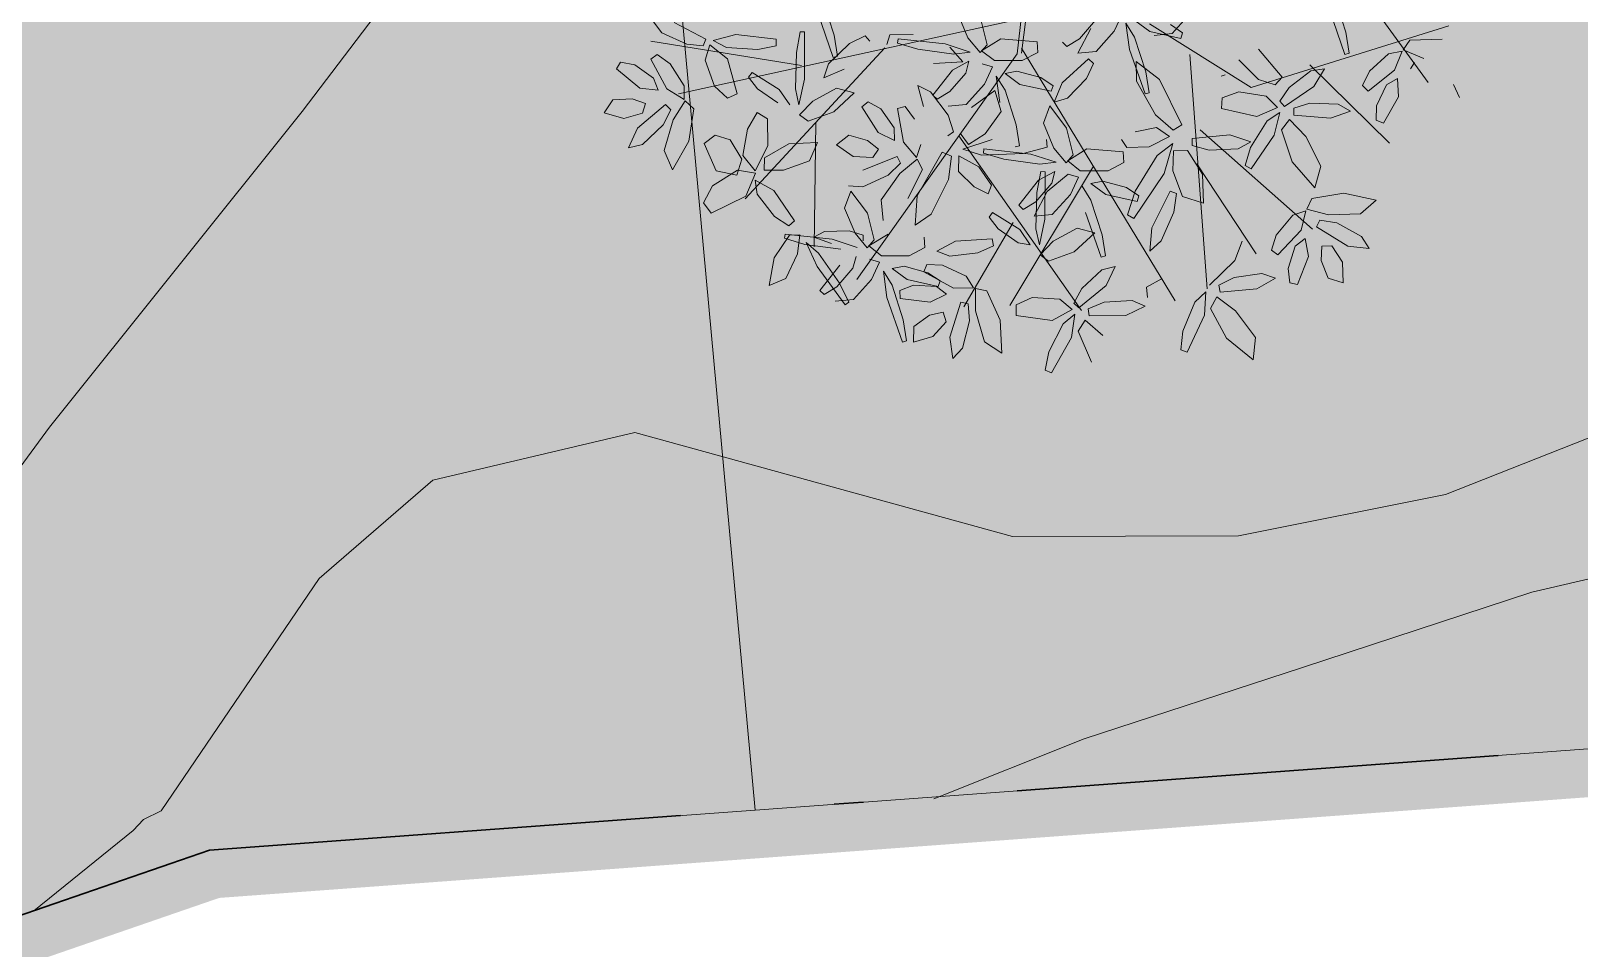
# Model space of a CAD drawing. Header units: inches. Extents: x 218980 to 233865, y 587194 to 599270.
# Drawn here: x 219124.48 to 219140.53, y 587355.34 to 587364.85 of the extents above; entities that cross this region are included whole.
import ezdxf

# ---------------------------------------------------------------- set-up
doc = ezdxf.new("R2010")
doc.units = ezdxf.units.IN
doc.header["$MEASUREMENT"] = 0
for name, pattern in [('01', [0]), ('DASHDOT2', [0.5, 0.25, -0.125, 0, -0.125]), ('State_Boundary_2', [13.5, 5, -1.6, 0.3, -1.6, 5])]:
    doc.linetypes.add(name, pattern=pattern)
doc.layers.get('0').update_dxf_attribs({"lineweight": 0})
for name, color, linetype, lineweight in [('Forest and Steep Slope', 66, '01', 0), ('Minor Contour', 250, 'Continuous', 0), ('Planning Boundary', 222, '01', 0), ('Proposed Urban Design', 250, 'Continuous', 0), ('Town Boundary', 220, 'DASHDOT2', 30)]:
    doc.layers.add(name, color=color, linetype=linetype, lineweight=lineweight)
doc.layers.add('Open Space Within Settlement Active', color=7, linetype='01', lineweight=0, true_color=0xb1d336)
doc.layers.add('Open Space Within Settlement Passive', color=7, linetype='01', lineweight=0, true_color=0xcbe279)

# ---------------------------------------------------------------- blocks, each defined once
blk = doc.blocks.new('tree2')
at = {"color": 44}
for p, q in [((325197.445, 3048392.685), (325197.28, 3048391.211)), ((325197.512, 3048392.651), (325197.323, 3048391.221)), ((325200.778, 3048391.963), (325201.54, 3048390.915)), ((325197.316, 3048391.574), (325193.768, 3048390.798)), ((325198.65, 3048391.525), (325199.705, 3048390.862)), ((325199.705, 3048390.862), (325201.753, 3048391.502)), ((325195.043, 3048391.09), (325193.481, 3048391.344)), ((325195.907, 3048391.274), (325194.459, 3048389.71)), ((325197.325, 3048391.271), (325198.919, 3048388.652)), ((325197.28, 3048391.211), (325195.617, 3048388.874)), ((325199.07, 3048391.205), (325199.248, 3048388.777)), ((325200.315, 3048391.099), (325201.138, 3048390.285)), ((325195.193, 3048390.502), (325195.173, 3048389.213)), ((325196.673, 3048390.363), (325197.946, 3048388.552)), ((325199.176, 3048390.423), (325200.342, 3048389.394)), ((325198.071, 3048390.047), (325197.204, 3048388.602)), ((325199.143, 3048390.073), (325199.757, 3048389.138)), ((325197.238, 3048389.465), (325196.727, 3048388.591))]:
    blk.add_line(p, q, dxfattribs=at)
at = {"color": 62}
for p, q in [((325195.381, 3048391.406), (325195.265, 3048391.765)), ((325195.211, 3048391.638), (325195.373, 3048391.176)), ((325196.661, 3048391.636), (325196.769, 3048391.377)), ((325196.968, 3048391.307), (325196.899, 3048391.582)), ((325193.596, 3048391.43), (325193.509, 3048391.544)), ((325194.127, 3048391.352), (325194.362, 3048391.413)), ((325194.362, 3048391.413), (325194.782, 3048391.366)), ((325195.03, 3048391.442), (325194.99, 3048391.225)), ((325195.075, 3048391.44), (325195.03, 3048391.442)), ((325195.074, 3048390.95), (325195.075, 3048391.44)), ((325195.416, 3048391.188), (325195.381, 3048391.406)), ((325194.266, 3048391.278), (325194.127, 3048391.352)), ((325194.59, 3048391.256), (325194.266, 3048391.278)), ((325194.78, 3048391.297), (325194.59, 3048391.256)), ((325194.782, 3048391.366), (325194.78, 3048391.297)), ((325195.541, 3048391.318), (325195.324, 3048391.107)), ((325196.769, 3048391.377), (325196.895, 3048391.225)), ((325196.895, 3048391.225), (325196.968, 3048391.307)), ((325196.911, 3048391.245), (325197.11, 3048391.367)), ((325193.124, 3048391.058), (325193.167, 3048391.127)), ((325193.167, 3048391.127), (325193.314, 3048391.099)), ((325194.99, 3048391.225), (325194.98, 3048390.848)), ((325195.324, 3048391.107), (325195.276, 3048390.965)), ((325195.373, 3048391.176), (325195.416, 3048391.188)), ((325194.813, 3048390.844), (325194.532, 3048391.02)), ((325195.017, 3048390.682), (325195.074, 3048390.95)), ((325194.98, 3048390.848), (325195.017, 3048390.682)), ((325192.997, 3048390.602), (325193.088, 3048390.736))]:
    blk.add_line(p, q, dxfattribs=at)
at = {"color": 66}
for p, q in [((325200.686, 3048391.437), (325200.571, 3048391.796)), ((325200.516, 3048391.668), (325200.678, 3048391.206)), ((325200.721, 3048391.219), (325200.686, 3048391.437)), ((325198.443, 3048391.258), (325198.605, 3048390.796)), ((325198.613, 3048391.027), (325198.497, 3048391.386)), ((325201.282, 3048391.253), (325201.35, 3048391.355)), ((325201.497, 3048391.165), (325201.282, 3048391.253)), ((325201.35, 3048391.355), (325201.686, 3048391.363)), ((325198.512, 3048391.133), (325198.754, 3048390.945)), ((325198.515, 3048390.929), (325198.512, 3048391.133)), ((325200.678, 3048391.206), (325200.721, 3048391.219)), ((325200.931, 3048391.032), (325201.13, 3048391.213)), ((325201.13, 3048391.213), (325201.27, 3048391.239)), ((325201.27, 3048391.239), (325201.192, 3048391.044)), ((325201.356, 3048391.058), (325201.4, 3048391.122)), ((325198.712, 3048390.58), (325198.515, 3048390.929)), ((325198.648, 3048390.809), (325198.613, 3048391.027)), ((325198.754, 3048390.945), (325198.985, 3048390.477)), ((325199.394, 3048390.981), (325199.437, 3048390.994)), ((325200.861, 3048390.883), (325200.931, 3048391.032)), ((325201.192, 3048391.044), (325200.918, 3048390.825)), ((325201.108, 3048390.89), (325201.223, 3048390.956)), ((325201.223, 3048390.956), (325201.233, 3048390.765)), ((325198.605, 3048390.796), (325198.648, 3048390.809)), ((325200.918, 3048390.825), (325200.861, 3048390.883)), ((325201.005, 3048390.672), (325201.108, 3048390.89)), ((325201.803, 3048390.894), (325201.865, 3048390.759)), ((325197.859, 3048390.165), (325197.791, 3048390.441)), ((325198.725, 3048390.447), (325198.501, 3048390.403)), ((325198.896, 3048390.421), (325198.712, 3048390.58)), ((325198.858, 3048390.354), (325198.725, 3048390.447)), ((325198.985, 3048390.477), (325198.896, 3048390.421)), ((325198.361, 3048390.323), (325198.416, 3048390.243)), ((325198.647, 3048390.248), (325198.858, 3048390.354)), ((325198.731, 3048390.157), (325198.893, 3048390.282)), ((325196.501, 3048390.193), (325196.598, 3048390.15)), ((325196.598, 3048390.15), (325196.568, 3048389.909)), ((325196.674, 3048390.155), (325196.671, 3048389.994)), ((325196.88, 3048390.04), (325196.674, 3048390.155)), ((325197.683, 3048390.088), (325197.422, 3048390.173)), ((325197.66, 3048390.235), (325197.786, 3048390.084)), ((325197.786, 3048390.084), (325197.859, 3048390.165)), ((325197.803, 3048390.103), (325198.002, 3048390.226)), ((325198.002, 3048390.226), (325198.377, 3048390.195)), ((325198.377, 3048390.195), (325198.384, 3048390.085)), ((325198.416, 3048390.243), (325198.647, 3048390.248)), ((325198.503, 3048389.787), (325198.731, 3048390.157)), ((325196.671, 3048389.994), (325196.832, 3048389.832)), ((325197.013, 3048389.851), (325196.88, 3048390.04)), ((325197.523, 3048389.991), (325197.483, 3048389.774)), ((325197.671, 3048389.994), (325197.501, 3048389.903)), ((325197.514, 3048390.069), (325197.683, 3048390.088)), ((325197.568, 3048389.989), (325197.523, 3048389.991)), ((325197.567, 3048389.499), (325197.568, 3048389.989)), ((325197.808, 3048389.965), (325197.589, 3048389.785)), ((325197.639, 3048389.871), (325197.671, 3048389.994)), ((325197.934, 3048390.001), (325197.803, 3048390.103)), ((325197.914, 3048389.934), (325197.808, 3048389.965)), ((325198.222, 3048390.001), (325197.934, 3048390.001)), ((325198.384, 3048390.085), (325198.222, 3048390.001)), ((325196.568, 3048389.909), (325196.388, 3048389.551)), ((325196.832, 3048389.832), (325196.977, 3048389.761)), ((325196.977, 3048389.761), (325197.013, 3048389.851)), ((325197.501, 3048389.903), (325197.296, 3048389.642)), ((325197.472, 3048389.679), (325197.639, 3048389.871)), ((325197.831, 3048389.755), (325197.914, 3048389.934)), ((325198.168, 3048389.893), (325198.044, 3048389.869)), ((325198.414, 3048389.825), (325198.168, 3048389.893)), ((325198.542, 3048389.74), (325198.414, 3048389.825)), ((325194.764, 3048389.526), (325194.585, 3048389.758)), ((325194.756, 3048389.794), (325194.972, 3048389.48)), ((325196.221, 3048389.435), (325196.242, 3048389.74)), ((325197.296, 3048389.642), (325197.34, 3048389.6)), ((325197.34, 3048389.6), (325197.472, 3048389.679)), ((325197.589, 3048389.785), (325197.455, 3048389.529)), ((325197.483, 3048389.774), (325197.473, 3048389.397)), ((325197.643, 3048389.546), (325197.831, 3048389.755)), ((325198.523, 3048389.682), (325198.542, 3048389.74)), ((325194.913, 3048389.43), (325194.764, 3048389.526)), ((325194.972, 3048389.48), (325194.913, 3048389.43)), ((325195.49, 3048389.612), (325195.598, 3048389.354)), ((325196.388, 3048389.551), (325196.221, 3048389.435)), ((325197.025, 3048389.569), (325196.988, 3048389.52)), ((325196.988, 3048389.52), (325197.081, 3048389.398)), ((325197.306, 3048389.392), (325197.025, 3048389.569)), ((325197.455, 3048389.529), (325197.643, 3048389.546)), ((325197.51, 3048389.231), (325197.567, 3048389.499)), ((325194.917, 3048389.333), (325194.76, 3048389.097)), ((325194.874, 3048389.344), (325194.867, 3048389.3)), ((325195.361, 3048389.292), (325194.874, 3048389.344)), ((325195.027, 3048389.335), (325194.917, 3048389.333)), ((325195, 3048389.139), (325195.027, 3048389.335)), ((325195.282, 3048389.37), (325195.171, 3048389.311)), ((325195.537, 3048389.377), (325195.282, 3048389.37)), ((325195.684, 3048389.334), (325195.537, 3048389.377)), ((325197.081, 3048389.398), (325197.289, 3048389.252)), ((325197.414, 3048389.233), (325197.306, 3048389.392)), ((325197.473, 3048389.397), (325197.51, 3048389.231)), ((325194.867, 3048389.3), (325195.078, 3048389.237)), ((325195.078, 3048389.237), (325195.452, 3048389.187)), ((325195.093, 3048389.256), (325195.206, 3048389.006)), ((325195.221, 3048389.145), (325195.093, 3048389.256)), ((325195.171, 3048389.311), (325195.353, 3048389.247)), ((325196.315, 3048389.313), (325196.322, 3048389.203)), ((325196.446, 3048389.167), (325196.641, 3048389.272)), ((325196.582, 3048389.115), (325196.446, 3048389.167)), ((325196.641, 3048389.272), (325197.021, 3048389.295)), ((325197.033, 3048389.223), (325196.873, 3048389.148)), ((325197.021, 3048389.295), (325197.033, 3048389.223)), ((325197.289, 3048389.252), (325197.414, 3048389.233)), ((325197.654, 3048389.269), (325197.516, 3048389.128)), ((325194.76, 3048389.097), (325194.707, 3048388.812)), ((325194.882, 3048388.885), (325195, 3048389.139)), ((325195.439, 3048389.021), (325195.234, 3048388.76)), ((325196.506, 3048389.02), (325196.75, 3048388.906)), ((325196.873, 3048389.148), (325196.582, 3048389.115)), ((325194.707, 3048388.812), (325194.882, 3048388.885)), ((325196.75, 3048388.906), (325196.828, 3048388.786)), ((325196.846, 3048388.781), (325196.965, 3048388.757))]:
    blk.add_line(p, q, dxfattribs=at)
at = {"color": 64}
for p, q in [((325197.925, 3048391.369), (325198.093, 3048391.562)), ((325198.284, 3048391.446), (325198.367, 3048391.625)), ((325198.887, 3048391.422), (325199.074, 3048391.631)), ((325193.853, 3048391.313), (325193.596, 3048391.43)), ((325193.724, 3048391.536), (325194.051, 3048391.365)), ((325195.928, 3048391.308), (325195.958, 3048391.41)), ((325195.958, 3048391.41), (325196.201, 3048391.412)), ((325198.043, 3048391.475), (325197.909, 3048391.219)), ((325198.097, 3048391.237), (325198.284, 3048391.446)), ((325198.407, 3048391.53), (325198.443, 3048391.258)), ((325198.497, 3048391.386), (325198.407, 3048391.53)), ((325198.498, 3048391.559), (325198.653, 3048391.445)), ((325198.653, 3048391.445), (325198.977, 3048391.372)), ((325198.698, 3048391.404), (325198.887, 3048391.422)), ((325198.995, 3048391.431), (325198.868, 3048391.515)), ((325198.977, 3048391.372), (325198.995, 3048391.431)), ((325194.024, 3048391.297), (325193.853, 3048391.313)), ((325194.051, 3048391.365), (325194.024, 3048391.297)), ((325194.043, 3048391.148), (325194.094, 3048391.306)), ((325194.094, 3048391.306), (325194.277, 3048391.161)), ((325195.704, 3048391.398), (325195.541, 3048391.318)), ((325195.752, 3048391.343), (325195.704, 3048391.398)), ((325196.044, 3048391.367), (325196.037, 3048391.323)), ((325196.037, 3048391.323), (325196.249, 3048391.26)), ((325196.531, 3048391.315), (325196.044, 3048391.367)), ((325196.249, 3048391.26), (325196.623, 3048391.21)), ((325196.792, 3048391.23), (325196.531, 3048391.315)), ((325196.58, 3048391.282), (325196.717, 3048391.131)), ((325197.043, 3048391.143), (325196.911, 3048391.245)), ((325197.11, 3048391.367), (325197.486, 3048391.336)), ((325197.486, 3048391.336), (325197.493, 3048391.227)), ((325197.749, 3048391.332), (325197.794, 3048391.29)), ((325197.794, 3048391.29), (325197.925, 3048391.369)), ((325193.314, 3048391.099), (325193.51, 3048390.96)), ((325193.48, 3048391.158), (325193.546, 3048391.205)), ((325193.648, 3048390.85), (325193.48, 3048391.158)), ((325193.546, 3048391.205), (325193.681, 3048391.109)), ((325193.681, 3048391.109), (325193.825, 3048390.882)), ((325194.141, 3048390.877), (325194.043, 3048391.148)), ((325194.277, 3048391.161), (325194.376, 3048390.798)), ((325196.717, 3048391.131), (325196.411, 3048391.111)), ((325196.779, 3048391.135), (325196.61, 3048391.044)), ((325196.623, 3048391.21), (325196.792, 3048391.23)), ((325196.748, 3048391.013), (325196.779, 3048391.135)), ((325197.023, 3048391.076), (325196.917, 3048391.107)), ((325197.331, 3048391.142), (325197.043, 3048391.143)), ((325197.493, 3048391.227), (325197.331, 3048391.142)), ((325197.744, 3048390.911), (325198.017, 3048391.16)), ((325197.909, 3048391.219), (325198.097, 3048391.237)), ((325198.071, 3048391.111), (325197.998, 3048390.956)), ((325198.017, 3048391.16), (325198.071, 3048391.111)), ((325193.366, 3048390.858), (325193.124, 3048391.058)), ((325193.51, 3048390.96), (325193.556, 3048390.835)), ((325194.532, 3048391.02), (325194.495, 3048390.971)), ((325194.495, 3048390.971), (325194.588, 3048390.849)), ((325195.276, 3048390.965), (325195.485, 3048391.055)), ((325196.61, 3048391.044), (325196.405, 3048390.783)), ((325196.58, 3048390.821), (325196.748, 3048391.013)), ((325196.939, 3048390.897), (325197.023, 3048391.076)), ((325197.063, 3048390.981), (325197.098, 3048390.709)), ((325197.153, 3048390.837), (325197.063, 3048390.981)), ((325197.277, 3048391.034), (325197.153, 3048391.01)), ((325197.153, 3048391.01), (325197.308, 3048390.896)), ((325197.523, 3048390.966), (325197.277, 3048391.034)), ((325197.651, 3048390.882), (325197.523, 3048390.966)), ((325197.998, 3048390.956), (325197.8, 3048390.754)), ((325193.556, 3048390.835), (325193.366, 3048390.858)), ((325193.826, 3048390.74), (325193.648, 3048390.85)), ((325193.825, 3048390.882), (325193.826, 3048390.74)), ((325194.276, 3048390.754), (325194.141, 3048390.877)), ((325194.376, 3048390.798), (325194.276, 3048390.754)), ((325194.588, 3048390.849), (325194.796, 3048390.703)), ((325194.922, 3048390.684), (325194.813, 3048390.844)), ((325195.407, 3048390.855), (325195.161, 3048390.72)), ((325195.379, 3048390.612), (325195.59, 3048390.809)), ((325195.59, 3048390.809), (325195.407, 3048390.855)), ((325196.248, 3048390.885), (325196.309, 3048390.665)), ((325196.382, 3048390.818), (325196.248, 3048390.885)), ((325196.562, 3048390.576), (325196.382, 3048390.818)), ((325196.405, 3048390.783), (325196.449, 3048390.741)), ((325196.449, 3048390.741), (325196.58, 3048390.821)), ((325196.752, 3048390.688), (325196.939, 3048390.897)), ((325196.805, 3048390.657), (325197.049, 3048390.833)), ((325197.049, 3048390.833), (325197.112, 3048390.615)), ((325197.269, 3048390.478), (325197.153, 3048390.837)), ((325197.308, 3048390.896), (325197.632, 3048390.824)), ((325197.632, 3048390.824), (325197.651, 3048390.882)), ((325197.663, 3048390.711), (325197.744, 3048390.911)), ((325193.2, 3048390.542), (325192.997, 3048390.602)), ((325193.088, 3048390.736), (325193.287, 3048390.747)), ((325193.287, 3048390.747), (325193.424, 3048390.697)), ((325193.341, 3048390.441), (325193.633, 3048390.686)), ((325193.424, 3048390.697), (325193.396, 3048390.596)), ((325193.689, 3048390.632), (325193.608, 3048390.475)), ((325193.633, 3048390.686), (325193.689, 3048390.632)), ((325193.714, 3048390.529), (325193.838, 3048390.726)), ((325193.838, 3048390.726), (325193.926, 3048390.641)), ((325193.926, 3048390.641), (325193.876, 3048390.308)), ((325194.484, 3048390.433), (325194.583, 3048390.604)), ((325194.583, 3048390.604), (325194.691, 3048390.538)), ((325195.161, 3048390.72), (325195.023, 3048390.579)), ((325195.112, 3048390.515), (325195.379, 3048390.612)), ((325195.67, 3048390.662), (325195.733, 3048390.714)), ((325195.837, 3048390.396), (325195.67, 3048390.662)), ((325195.733, 3048390.714), (325195.864, 3048390.641)), ((325195.864, 3048390.641), (325196.005, 3048390.446)), ((325196.039, 3048390.644), (325196.117, 3048390.667)), ((325196.101, 3048390.298), (325196.039, 3048390.644)), ((325196.117, 3048390.667), (325196.215, 3048390.534)), ((325196.564, 3048390.67), (325196.752, 3048390.688)), ((325197.112, 3048390.615), (325196.948, 3048390.383)), ((325197.617, 3048390.672), (325197.552, 3048390.494)), ((325197.791, 3048390.441), (325197.617, 3048390.672)), ((325197.8, 3048390.754), (325197.663, 3048390.711)), ((325193.396, 3048390.596), (325193.2, 3048390.542)), ((325193.25, 3048390.237), (325193.341, 3048390.441)), ((325193.608, 3048390.475), (325193.394, 3048390.274)), ((325193.619, 3048390.209), (325193.714, 3048390.529)), ((325194.691, 3048390.538), (325194.694, 3048390.257)), ((325195.023, 3048390.579), (325195.112, 3048390.515)), ((325196.005, 3048390.446), (325196.009, 3048390.314)), ((325196.62, 3048390.404), (325196.562, 3048390.576)), ((325197.303, 3048390.26), (325197.269, 3048390.478)), ((325197.552, 3048390.494), (325197.66, 3048390.235)), ((325193.876, 3048390.308), (325193.706, 3048390.011)), ((325194.034, 3048390.283), (325194.148, 3048390.369)), ((325194.158, 3048390.001), (325194.034, 3048390.283)), ((325194.148, 3048390.369), (325194.305, 3048390.32)), ((325194.305, 3048390.32), (325194.425, 3048390.121)), ((325194.436, 3048390.16), (325194.484, 3048390.433)), ((325194.661, 3048390.135), (325194.912, 3048390.278)), ((325194.912, 3048390.278), (325195.209, 3048390.293)), ((325195.209, 3048390.293), (325195.126, 3048390.102)), ((325195.405, 3048390.27), (325195.534, 3048390.368)), ((325195.534, 3048390.368), (325195.726, 3048390.315)), ((325195.726, 3048390.315), (325195.84, 3048390.225)), ((325196.009, 3048390.314), (325195.837, 3048390.396)), ((325196.235, 3048390.137), (325196.101, 3048390.298)), ((325196.559, 3048390.362), (325196.62, 3048390.404)), ((325196.773, 3048390.273), (325196.689, 3048390.39)), ((325196.715, 3048390.225), (325197.02, 3048390.323)), ((325196.948, 3048390.383), (325196.773, 3048390.273)), ((325197.584, 3048390.324), (325197.59, 3048390.246)), ((325193.394, 3048390.274), (325193.25, 3048390.237)), ((325193.706, 3048390.011), (325193.619, 3048390.209)), ((325194.425, 3048390.121), (325194.372, 3048389.955)), ((325194.563, 3048389.999), (325194.436, 3048390.16)), ((325194.694, 3048390.257), (325194.563, 3048389.999)), ((325194.655, 3048390.008), (325194.661, 3048390.135)), ((325195.578, 3048390.149), (325195.405, 3048390.27)), ((325195.782, 3048390.138), (325195.578, 3048390.149)), ((325195.68, 3048390.008), (325196.035, 3048390.148)), ((325195.84, 3048390.225), (325195.782, 3048390.138)), ((325196.035, 3048390.148), (325196.07, 3048390.079)), ((325196.062, 3048389.973), (325196.242, 3048390.12)), ((325196.279, 3048390.273), (325196.235, 3048390.137)), ((325196.242, 3048389.74), (325196.501, 3048390.193)), ((325196.242, 3048390.12), (325196.299, 3048390.012)), ((325196.908, 3048390.161), (325196.715, 3048390.225)), ((325197.342, 3048390.178), (325196.908, 3048390.161)), ((325196.935, 3048390.226), (325196.929, 3048390.182)), ((325196.929, 3048390.182), (325197.14, 3048390.119)), ((325197.422, 3048390.173), (325196.935, 3048390.226)), ((325197.14, 3048390.119), (325197.514, 3048390.069)), ((325197.26, 3048390.247), (325197.303, 3048390.26)), ((325197.59, 3048390.246), (325197.342, 3048390.178)), ((325194.119, 3048389.845), (325194.38, 3048390.006)), ((325194.372, 3048389.955), (325194.158, 3048390.001)), ((325194.38, 3048390.006), (325194.567, 3048389.975)), ((325194.567, 3048389.975), (325194.467, 3048389.738)), ((325194.858, 3048390.007), (325194.655, 3048390.008)), ((325195.126, 3048390.102), (325194.858, 3048390.007)), ((325195.87, 3048389.7), (325196.062, 3048389.973)), ((325196.07, 3048390.079), (325195.943, 3048389.955)), ((325196.299, 3048390.012), (325196.145, 3048389.712)), ((325194.028, 3048389.668), (325194.119, 3048389.845)), ((325194.562, 3048389.904), (325194.756, 3048389.794)), ((325194.585, 3048389.758), (325194.562, 3048389.904)), ((325195.678, 3048389.833), (325195.529, 3048389.844)), ((325195.943, 3048389.955), (325195.678, 3048389.833)), ((325194.106, 3048389.559), (325194.028, 3048389.668)), ((325194.467, 3048389.738), (325194.106, 3048389.559)), ((325195.555, 3048389.79), (325195.49, 3048389.612)), ((325195.729, 3048389.559), (325195.555, 3048389.79))]:
    blk.add_line(p, q, dxfattribs=at)
at = {"color": 68}
for p, q in [((325199.783, 3048391.26), (325200.027, 3048390.972)), ((325199.781, 3048390.945), (325199.577, 3048391.149)), ((325199.955, 3048390.89), (325199.781, 3048390.945)), ((325200.027, 3048390.972), (325199.955, 3048390.89)), ((325200.098, 3048390.864), (325200.323, 3048391.035)), ((325200.323, 3048391.035), (325200.464, 3048391.058)), ((325200.464, 3048391.058), (325200.355, 3048390.872)), ((325199.405, 3048390.757), (325199.577, 3048390.817)), ((325199.577, 3048390.817), (325199.862, 3048390.775)), ((325199.862, 3048390.775), (325199.978, 3048390.656)), ((325200.003, 3048390.721), (325200.098, 3048390.864)), ((325200.355, 3048390.872), (325200.05, 3048390.665)), ((325201.233, 3048390.765), (325201.078, 3048390.492)), ((325199.396, 3048390.647), (325199.405, 3048390.757)), ((325199.764, 3048390.563), (325199.396, 3048390.647)), ((325199.978, 3048390.656), (325199.764, 3048390.563)), ((325199.872, 3048390.517), (325200.002, 3048390.605)), ((325200.002, 3048390.605), (325199.945, 3048390.368)), ((325200.05, 3048390.665), (325200.003, 3048390.721)), ((325200.146, 3048390.649), (325200.315, 3048390.7)), ((325200.147, 3048390.576), (325200.146, 3048390.649)), ((325200.315, 3048390.7), (325200.608, 3048390.691)), ((325200.736, 3048390.619), (325200.527, 3048390.544)), ((325200.608, 3048390.691), (325200.736, 3048390.619)), ((325201.003, 3048390.523), (325201.005, 3048390.672)), ((325199.698, 3048390.242), (325199.872, 3048390.517)), ((325200.104, 3048390.532), (325200.021, 3048390.425)), ((325200.272, 3048390.357), (325200.104, 3048390.532)), ((325200.527, 3048390.544), (325200.147, 3048390.576)), ((325201.078, 3048390.492), (325201.003, 3048390.523)), ((325198.893, 3048390.282), (325198.804, 3048389.973)), ((325199.485, 3048390.373), (325199.094, 3048390.334)), ((325199.094, 3048390.334), (325199.094, 3048390.261)), ((325199.701, 3048390.301), (325199.485, 3048390.373)), ((325199.571, 3048390.227), (325199.701, 3048390.301)), ((325199.945, 3048390.368), (325199.704, 3048390.021)), ((325200.021, 3048390.425), (325200.129, 3048390.093)), ((325200.429, 3048390.049), (325200.272, 3048390.357)), ((325198.894, 3048390), (325198.9, 3048390.207)), ((325198.9, 3048390.207), (325199.045, 3048390.211)), ((325199.045, 3048390.211), (325199.201, 3048389.966)), ((325199.094, 3048390.261), (325199.269, 3048390.213)), ((325199.269, 3048390.213), (325199.571, 3048390.227)), ((325199.644, 3048390.056), (325199.698, 3048390.242)), ((325198.804, 3048389.973), (325198.489, 3048389.505)), ((325198.995, 3048389.734), (325198.894, 3048390)), ((325199.201, 3048389.966), (325199.211, 3048389.665)), ((325199.704, 3048390.021), (325199.644, 3048390.056)), ((325200.129, 3048390.093), (325200.364, 3048389.824)), ((325200.364, 3048389.824), (325200.429, 3048390.049)), ((325198.044, 3048389.695), (325197.954, 3048389.839)), ((325198.044, 3048389.869), (325198.199, 3048389.755)), ((325195.89, 3048389.484), (325195.87, 3048389.7)), ((325198.16, 3048389.336), (325198.044, 3048389.695)), ((325198.199, 3048389.755), (325198.523, 3048389.682)), ((325198.423, 3048389.544), (325198.503, 3048389.787)), ((325198.677, 3048389.41), (325198.866, 3048389.789)), ((325198.866, 3048389.789), (325198.93, 3048389.763)), ((325198.93, 3048389.763), (325198.903, 3048389.571)), ((325199.211, 3048389.665), (325198.995, 3048389.734)), ((325200.282, 3048389.602), (325200.335, 3048389.712)), ((325200.335, 3048389.712), (325200.667, 3048389.767)), ((325200.667, 3048389.767), (325201.002, 3048389.697)), ((325201.002, 3048389.697), (325200.84, 3048389.553)), ((325195.797, 3048389.283), (325195.729, 3048389.559)), ((325197.989, 3048389.567), (325198.151, 3048389.105)), ((325198.489, 3048389.505), (325198.423, 3048389.544)), ((325198.903, 3048389.571), (325198.771, 3048389.274)), ((325199.965, 3048389.334), (325200.137, 3048389.541)), ((325200.137, 3048389.541), (325200.272, 3048389.586)), ((325200.272, 3048389.586), (325200.222, 3048389.383)), ((325200.507, 3048389.545), (325200.282, 3048389.602)), ((325200.383, 3048389.419), (325200.417, 3048389.489)), ((325200.417, 3048389.489), (325200.592, 3048389.46)), ((325200.84, 3048389.553), (325200.507, 3048389.545)), ((325195.598, 3048389.354), (325195.724, 3048389.202)), ((325195.683, 3048389.273), (325195.684, 3048389.334)), ((325195.741, 3048389.221), (325195.94, 3048389.344)), ((325197.9, 3048389.404), (325197.654, 3048389.269)), ((325197.871, 3048389.161), (325198.083, 3048389.358)), ((325198.083, 3048389.358), (325197.9, 3048389.404)), ((325198.194, 3048389.118), (325198.16, 3048389.336)), ((325198.655, 3048389.168), (325198.677, 3048389.41)), ((325199.916, 3048389.177), (325199.965, 3048389.334)), ((325200.222, 3048389.383), (325199.981, 3048389.128)), ((325200.706, 3048389.217), (325200.383, 3048389.419)), ((325200.592, 3048389.46), (325200.848, 3048389.319)), ((325200.848, 3048389.319), (325200.928, 3048389.194)), ((325195.621, 3048389.206), (325195.361, 3048389.292)), ((325195.724, 3048389.202), (325195.797, 3048389.283)), ((325195.873, 3048389.119), (325195.741, 3048389.221)), ((325196.322, 3048389.203), (325196.161, 3048389.119)), ((325197.605, 3048389.064), (325197.871, 3048389.161)), ((325198.771, 3048389.274), (325198.655, 3048389.168)), ((325199.613, 3048389.272), (325199.537, 3048389.07)), ((325199.981, 3048389.128), (325199.916, 3048389.177)), ((325200.088, 3048388.988), (325200.16, 3048389.218)), ((325200.16, 3048389.218), (325200.265, 3048389.299)), ((325200.265, 3048389.299), (325200.301, 3048389.112)), ((325200.432, 3048389.071), (325200.437, 3048389.217)), ((325200.437, 3048389.217), (325200.541, 3048389.222)), ((325200.541, 3048389.222), (325200.653, 3048389.052)), ((325200.928, 3048389.194), (325200.706, 3048389.217)), ((325195.206, 3048389.006), (325195.497, 3048388.612)), ((325195.438, 3048388.835), (325195.221, 3048389.145)), ((325195.577, 3048388.99), (325195.609, 3048389.112)), ((325195.852, 3048389.052), (325195.747, 3048389.083)), ((325195.769, 3048388.874), (325195.852, 3048389.052)), ((325196.161, 3048389.119), (325195.873, 3048389.119)), ((325196.107, 3048389.011), (325195.982, 3048388.987)), ((325196.352, 3048388.943), (325196.107, 3048389.011)), ((325196.311, 3048388.953), (325196.341, 3048389.028)), ((325196.341, 3048389.028), (325196.506, 3048389.02)), ((325197.516, 3048389.128), (325197.605, 3048389.064)), ((325198.151, 3048389.105), (325198.194, 3048389.118)), ((325198.156, 3048388.972), (325198.295, 3048389.007)), ((325198.295, 3048389.007), (325198.203, 3048388.812)), ((325199.537, 3048389.07), (325199.272, 3048388.814)), ((325200.301, 3048389.112), (325200.186, 3048388.82)), ((325200.504, 3048388.886), (325200.432, 3048389.071)), ((325200.653, 3048389.052), (325200.659, 3048388.84)), ((325195.41, 3048388.797), (325195.577, 3048388.99)), ((325195.534, 3048388.637), (325195.438, 3048388.835)), ((325195.582, 3048388.665), (325195.769, 3048388.874)), ((325195.892, 3048388.958), (325195.927, 3048388.686)), ((325195.982, 3048388.813), (325195.892, 3048388.958)), ((325195.982, 3048388.987), (325196.138, 3048388.873)), ((325196.138, 3048388.873), (325196.461, 3048388.8)), ((325196.618, 3048388.784), (325196.311, 3048388.953)), ((325196.48, 3048388.858), (325196.352, 3048388.943)), ((325196.461, 3048388.8), (325196.48, 3048388.858)), ((325197.948, 3048388.78), (325198.156, 3048388.972)), ((325198.621, 3048388.794), (325198.781, 3048388.883)), ((325199.37, 3048388.814), (325199.528, 3048388.894)), ((325199.528, 3048388.894), (325199.817, 3048388.935)), ((325199.956, 3048388.886), (325199.763, 3048388.776)), ((325199.817, 3048388.935), (325199.956, 3048388.886)), ((325200.107, 3048388.84), (325200.088, 3048388.988)), ((325200.186, 3048388.82), (325200.107, 3048388.84)), ((325200.659, 3048388.84), (325200.504, 3048388.886)), ((325195.234, 3048388.76), (325195.279, 3048388.718)), ((325195.279, 3048388.718), (325195.41, 3048388.797)), ((325195.927, 3048388.686), (325196.089, 3048388.224)), ((325196.098, 3048388.454), (325195.982, 3048388.813)), ((325196.064, 3048388.758), (325196.203, 3048388.814)), ((325196.065, 3048388.677), (325196.064, 3048388.758)), ((325196.376, 3048388.639), (325196.065, 3048388.677)), ((325196.203, 3048388.814), (325196.443, 3048388.802)), ((325196.548, 3048388.722), (325196.376, 3048388.639)), ((325196.443, 3048388.802), (325196.548, 3048388.722)), ((325196.828, 3048388.786), (325196.618, 3048388.784)), ((325196.847, 3048388.549), (325196.846, 3048388.781)), ((325196.965, 3048388.757), (325197.102, 3048388.45)), ((325197.268, 3048388.609), (325197.434, 3048388.685)), ((325197.434, 3048388.685), (325197.722, 3048388.67)), ((325197.867, 3048388.629), (325197.948, 3048388.78)), ((325198.203, 3048388.812), (325197.919, 3048388.578)), ((325198.631, 3048388.685), (325198.621, 3048388.794)), ((325199.122, 3048388.638), (325199.236, 3048388.746)), ((325199.236, 3048388.746), (325199.22, 3048388.504)), ((325199.348, 3048388.693), (325199.284, 3048388.573)), ((325199.544, 3048388.549), (325199.348, 3048388.693)), ((325199.383, 3048388.743), (325199.37, 3048388.814)), ((325199.763, 3048388.776), (325199.383, 3048388.743)), ((325195.393, 3048388.647), (325195.582, 3048388.665)), ((325195.497, 3048388.612), (325195.534, 3048388.637)), ((325196.37, 3048388.502), (325196.512, 3048388.534)), ((325196.512, 3048388.534), (325196.543, 3048388.434)), ((325196.58, 3048388.274), (325196.694, 3048388.638)), ((325196.694, 3048388.638), (325196.77, 3048388.622)), ((325196.77, 3048388.622), (325196.786, 3048388.446)), ((325196.939, 3048388.228), (325196.847, 3048388.549)), ((325197.27, 3048388.5), (325197.268, 3048388.609)), ((325197.848, 3048388.562), (325197.643, 3048388.449)), ((325197.722, 3048388.67), (325197.848, 3048388.562)), ((325197.755, 3048388.414), (325197.877, 3048388.513)), ((325197.877, 3048388.513), (325197.842, 3048388.273)), ((325197.919, 3048388.578), (325197.867, 3048388.629)), ((325198.016, 3048388.57), (325198.18, 3048388.637)), ((325198.024, 3048388.498), (325198.016, 3048388.57)), ((325198.18, 3048388.637), (325198.472, 3048388.655)), ((325198.606, 3048388.596), (325198.405, 3048388.501)), ((325198.472, 3048388.655), (325198.606, 3048388.596)), ((325198.998, 3048388.337), (325199.122, 3048388.638)), ((325199.284, 3048388.573), (325199.448, 3048388.264)), ((325199.751, 3048388.272), (325199.544, 3048388.549)), ((325196.132, 3048388.236), (325196.098, 3048388.454)), ((325196.203, 3048388.224), (325196.208, 3048388.386)), ((325196.208, 3048388.386), (325196.37, 3048388.502)), ((325196.543, 3048388.434), (325196.406, 3048388.283)), ((325196.786, 3048388.446), (325196.714, 3048388.162)), ((325197.102, 3048388.45), (325197.119, 3048388.108)), ((325197.643, 3048388.449), (325197.27, 3048388.5)), ((325197.608, 3048388.124), (325197.755, 3048388.414)), ((325197.985, 3048388.451), (325197.912, 3048388.336)), ((325198.169, 3048388.292), (325197.985, 3048388.451)), ((325198.405, 3048388.501), (325198.024, 3048388.498)), ((325199.22, 3048388.504), (325199.041, 3048388.12)), ((325196.089, 3048388.224), (325196.132, 3048388.236)), ((325196.406, 3048388.283), (325196.203, 3048388.224)), ((325196.613, 3048388.053), (325196.58, 3048388.274)), ((325197.119, 3048388.108), (325196.939, 3048388.228)), ((325197.842, 3048388.273), (325197.634, 3048387.904)), ((325197.912, 3048388.336), (325198.051, 3048388.015)), ((325198.977, 3048388.144), (325198.998, 3048388.337)), ((325199.448, 3048388.264), (325199.726, 3048388.039)), ((325199.726, 3048388.039), (325199.751, 3048388.272)), ((325196.714, 3048388.162), (325196.613, 3048388.053)), ((325197.571, 3048387.933), (325197.608, 3048388.124)), ((325199.041, 3048388.12), (325198.977, 3048388.144)), ((325197.634, 3048387.904), (325197.571, 3048387.933))]:
    blk.add_line(p, q, dxfattribs=at)

msp = doc.modelspace()

# ---------------------------------------------------------------- hatches: boundary and pattern name
at = {"layer": 'Forest and Steep Slope'}
h = msp.add_hatch(color=256, dxfattribs=at)
h.dxf.hatch_style = 1
h.paths.add_polyline_path([(219135.215, 587395.763), (219140.871, 587407.765), (219143.354, 587412.593), (219146.665, 587418.939), (219150.39, 587423.078), (219154.529, 587426.803), (219154.943, 587426.803), (219163.496, 587430.114), (219170.118, 587432.183), (219170.946, 587433.563), (219170.808, 587435.08), (219169.429, 587436.184), (219166.256, 587437.011), (219159.358, 587437.563), (219151.218, 587438.253), (219143.078, 587435.356), (219140.181, 587431.493), (219134.492, 587425.697), (219131.043, 587423.214), (219121.386, 587418.385), (219108.832, 587410.246), (219100.002, 587400.451), (219091.863, 587383.62), (219091.801, 587366.52), (219075.658, 587343.995), (219084.986, 587342.099), (219126.328, 587356.355), (219131.985, 587356.771), (219131.076, 587366.654), (219131.076, 587374.38), (219131.904, 587381.691), (219132.456, 587386.106)])
at = {"layer": 'Open Space Within Settlement Passive'}
h = msp.add_hatch(color=256, dxfattribs=at)
h.dxf.hatch_style = 1
edge = h.paths.add_edge_path()
edge.add_line((219140.181, 587431.493), (219143.078, 587435.356))
edge.add_line((219143.078, 587435.356), (219151.218, 587438.253))
edge.add_line((219151.218, 587438.253), (219159.358, 587437.563))
edge.add_line((219159.358, 587437.563), (219166.256, 587437.011))
edge.add_line((219166.256, 587437.011), (219169.429, 587436.184))
edge.add_line((219169.429, 587436.184), (219170.808, 587435.08))
edge.add_line((219170.808, 587435.08), (219170.946, 587433.563))
edge.add_line((219170.946, 587433.563), (219170.118, 587432.183))
edge.add_line((219170.118, 587432.183), (219173.632, 587427.918))
edge.add_line((219173.632, 587427.918), (219176.15, 587431.898))
edge.add_line((219176.15, 587431.898), (219176.611, 587433.047))
edge.add_spline(control_points=[(219176.611, 587433.047), (219176.361, 587433.119), (219175.668, 587433.32), (219174.138, 587433.472), (219172.082, 587434.09), (219171.391, 587437.305), (219165.42, 587437.58), (219159.606, 587438.28), (219153.449, 587438.915), (219148.62, 587438.209), (219145.114, 587436.572), (219141.57, 587435.753), (219137.417, 587435.99), (219133.079, 587433.239), (219127.956, 587431.327), (219123.215, 587429.645), (219119.049, 587426.148), (219118.446, 587422.535), (219118.265, 587420.388)], knot_values=[1.689723, 1.689723, 1.689723, 1.689723, 2.465795, 3.84489, 6.409217, 8.035211, 12.713169, 20.89333, 27.373534, 30.788262, 35.429791, 38.892399, 41.604678, 47.675557, 53.577853, 58.134193, 62.766609, 68.949421, 68.949421, 68.949421, 68.949421], degree=3, periodic=0)
edge.add_arc((219113.18, 587420.797), 5.101, 329.1527, 355.3962, ccw=False)
edge.add_spline(control_points=[(219117.559, 587418.182), (219117.311, 587417.998), (219117.059, 587417.815), (219115.616, 587416.778), (219114.361, 587415.931), (219113.073, 587415.118)], knot_values=[62.991537, 62.991537, 62.991537, 62.991537, 63.687297, 63.687297, 66.933803, 66.933803, 66.933803, 66.933803], degree=3, periodic=0)
edge.add_line((219113.073, 587415.118), (219108.832, 587410.246))
edge.add_line((219108.832, 587410.246), (219121.386, 587418.385))
edge.add_line((219121.386, 587418.385), (219131.043, 587423.214))
edge.add_line((219131.043, 587423.214), (219134.492, 587425.697))
edge.add_line((219134.492, 587425.697), (219140.181, 587431.493))
h.paths.add_polyline_path([(219167.295, 587417.897), (219173.632, 587427.918), (219170.118, 587432.183), (219163.496, 587430.114), (219154.943, 587426.803), (219154.529, 587426.803), (219150.39, 587423.078), (219146.665, 587418.939), (219143.354, 587412.593), (219140.871, 587407.765), (219135.215, 587395.763), (219132.456, 587386.106), (219131.904, 587381.691), (219131.076, 587374.38), (219131.076, 587366.654), (219131.985, 587356.771), (219166.155, 587359.285), (219162.895, 587373.575), (219158.768, 587371.908, -0.088747), (219150.15, 587370.1), (219140.844, 587369.823), (219139.516, 587379.69), (219140.486, 587385.388), (219147.882, 587387.207), (219154.823, 587390.276), (219147.985, 587398.849), (219158.447, 587408.29)])

# ---------------------------------------------------------------- linework, layer by layer
at = {"layer": 'Forest and Steep Slope'}
msp.add_lwpolyline([(219091.863, 587383.62), (219091.801, 587366.52), (219075.658, 587343.995), (219084.986, 587342.099), (219126.328, 587356.355), (219131.985, 587356.771), (219131.076, 587366.654), (219131.076, 587374.38), (219131.904, 587381.691)], dxfattribs=at)
at = {"layer": 'Minor Contour'}
for points in [[(219116.92, 587353.112), (219122.227, 587357.414), (219124.669, 587360.741), (219127.29, 587364.013), (219129.659, 587367.134), (219133.389, 587369.601), (219137.065, 587370.528), (219141.002, 587369.813), (219144.282, 587369.879), (219147.553, 587369.885), (219150.13, 587368.919), (219152.635, 587366.167), (219155.678, 587365.738), (219158.398, 587366.095), (219162.769, 587367.558), (219162.837, 587367.709), (219168.23, 587369.71), (219177.706, 587372.456), (219177.747, 587372.482), (219186.507, 587376.76), (219188.343, 587378.579), (219189.77, 587380.909)], [(219124.508, 587355.728), (219125.535, 587356.561), (219125.644, 587356.674), (219125.826, 587356.763), (219127.464, 587359.174), (219128.643, 587360.192), (219130.737, 587360.686), (219134.655, 587359.608), (219136.997, 587359.614), (219139.142, 587360.043), (219141.015, 587360.783), (219142.927, 587361.368), (219144.682, 587361.719), (219145.892, 587361.875), (219147.413, 587362.576), (219148.798, 587362.761), (219156.69, 587363.513), (219162.124, 587365.617), (219164.736, 587366.993), (219169.597, 587368.796), (219178.138, 587371.271)], [(219178.569, 587370.087), (219170.963, 587367.883), (219167.708, 587366.61), (219165.959, 587365.652), (219163.758, 587364.13), (219160.262, 587362.721), (219157.988, 587362.328), (219155.802, 587361.716), (219154.115, 587361.689), (219152.904, 587361.596), (219151.087, 587361.298), (219149.799, 587361.083), (219147.457, 587360.356), (219145.467, 587360.083), (219141.717, 587359.42), (219140.04, 587359.03), (219137.66, 587358.251), (219135.397, 587357.51), (219133.837, 587356.887)]]:
    msp.add_lwpolyline(points, dxfattribs=at)
at = {"layer": 'Open Space Within Settlement Active'}
msp.add_lwpolyline([(219131.904, 587381.691), (219131.076, 587374.38), (219131.076, 587366.654), (219131.985, 587356.771), (219166.155, 587359.285), (219162.895, 587373.575), (219158.768, 587371.908, -0.088747), (219150.15, 587370.1), (219140.844, 587369.823), (219139.516, 587379.69), (219140.486, 587385.388)], format="xyb", dxfattribs=at)
at = {"layer": 'Planning Boundary', "lineweight": 5, "const_width": 1}
msp.add_lwpolyline([(219180.099, 587615.206), (219179.48, 587586.322), (219133.366, 587559.17), (219091.397, 587544.284), (219048.906, 587533.2), (219016.853, 587502.186), (219012.006, 587498.151), (218982.942, 587477.15), (218980.217, 587473.076), (218991.841, 587441.632), (219001.372, 587412.667), (219011.65, 587392.01), (219013.407, 587378.786), (219038.086, 587359.082), (219059.345, 587348.467), (219066.33, 587345.89), (219084.986, 587342.099), (219126.328, 587356.355), (219182.073, 587360.455), (219185.948, 587349.321), (219219.5, 587319.342), (219222.284, 587310.428)], dxfattribs=at)
at = {"layer": 'Town Boundary', "linetype": 'State_Boundary_2'}
msp.add_lwpolyline([(219222.284, 587310.428), (219219.5, 587319.342), (219185.948, 587349.321), (219182.073, 587360.455), (219126.328, 587356.355), (219084.986, 587342.099), (219066.33, 587345.89), (219059.345, 587348.467), (219038.086, 587359.082), (219013.407, 587378.786), (219011.65, 587392.01), (219001.372, 587412.667), (218991.841, 587441.632), (218980.217, 587473.076), (218982.942, 587477.15), (219012.006, 587498.151), (219016.853, 587502.186), (219048.906, 587533.2), (219091.397, 587544.284), (219133.366, 587559.17), (219179.48, 587586.322), (219180.099, 587615.206)], dxfattribs=at)

# ---------------------------------------------------------------- block references
at = {"layer": 'Proposed Urban Design'}
msp.add_blockref('tree2', (-106062.577, -2461026.601), dxfattribs=at)

doc.saveas('drawing.dxf')
